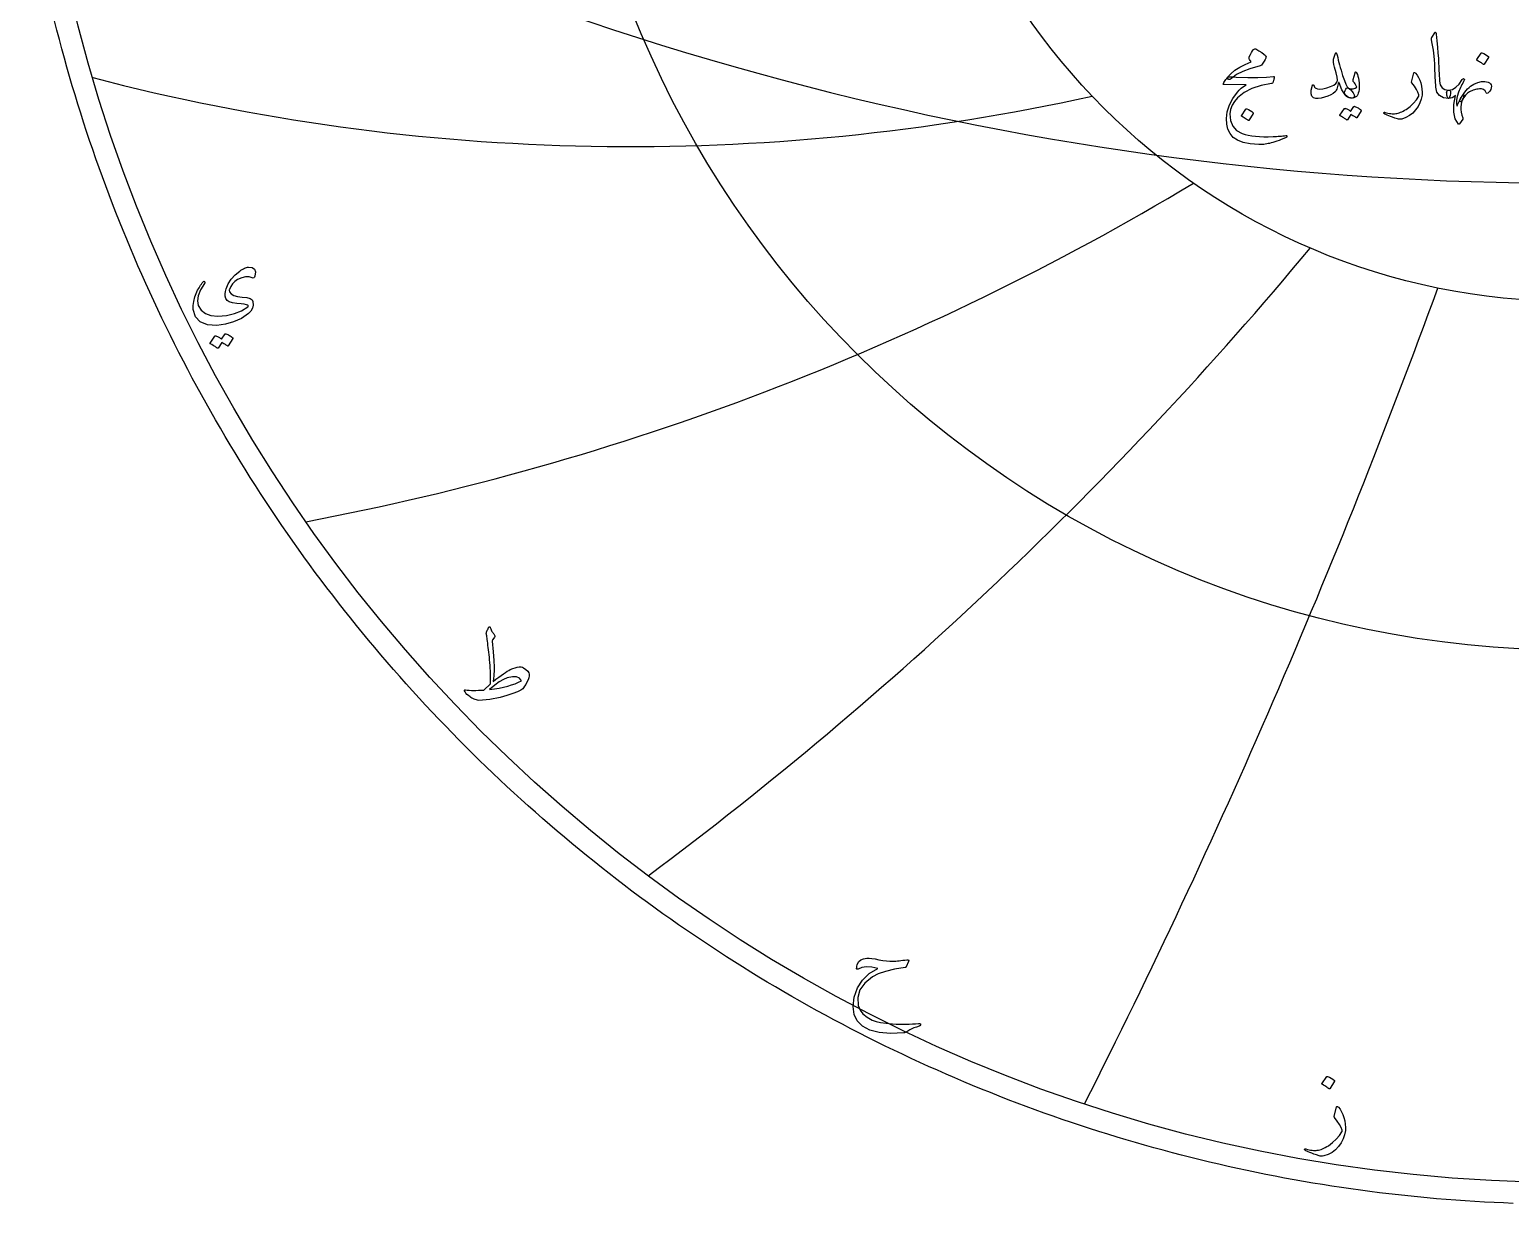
# Model space of a CAD drawing. Header units: millimetres. Extents: x -62 to 62, y -62 to 63.
# Drawn here: x -60.8 to -2.4, y -61.6 to -15.3 of the extents above; entities that cross this region are included whole.
import ezdxf

# ---------------------------------------------------------------- set-up
doc = ezdxf.new("R2010")
doc.units = ezdxf.units.MM
for name, color, linetype in [('CUT_OUTER', 1, 'Continuous'), ('ENGRAVE', 7, 'Continuous'), ('ENGRAVE_FINE', 8, 'Continuous'), ('TEXT', 5, 'Continuous')]:
    doc.layers.add(name, color=color, linetype=linetype)

msp = doc.modelspace()

# ---------------------------------------------------------------- linework, layer by layer
at = {"layer": 'CUT_OUTER'}
msp.add_lwpolyline([(-2.2678, -61.5708), (-2.6455, -61.5557), (-3.0232, -61.5383), (-3.4007, -61.5186), (-3.7781, -61.4966), (-4.1554, -61.4722), (-4.5325, -61.4456), (-4.9094, -61.4166), (-5.2862, -61.3853), (-5.6627, -61.3517), (-6.0391, -61.3158), (-6.4152, -61.2776), (-6.7911, -61.2371), (-7.1667, -61.1943), (-7.542, -61.1491), (-7.9171, -61.1017), (-8.2919, -61.052), (-8.6663, -61), (-9.0404, -60.9456), (-9.4142, -60.889), (-9.7876, -60.8301), (-10.1607, -60.7689), (-10.5334, -60.7054), (-10.9057, -60.6396), (-11.2775, -60.5716), (-11.649, -60.5012), (-12.02, -60.4286), (-12.3906, -60.3537), (-12.7606, -60.2766), (-13.1303, -60.1971), (-13.4994, -60.1154), (-13.868, -60.0315), (-14.2361, -59.9453), (-14.6036, -59.8568), (-14.9706, -59.7661), (-15.3371, -59.6731), (-15.7029, -59.5778), (-16.0682, -59.4804), (-16.4328, -59.3807), (-16.7969, -59.2787), (-17.1603, -59.1745), (-17.5231, -59.0681), (-17.8852, -58.9595), (-18.2466, -58.8486), (-18.6073, -58.7356), (-18.9674, -58.6203), (-19.3267, -58.5028), (-19.6853, -58.3831), (-20.0432, -58.2612), (-20.4003, -58.1372), (-20.7566, -58.0109), (-21.1122, -57.8824), (-21.4669, -57.7518), (-21.8209, -57.619), (-22.174, -57.484), (-22.5263, -57.3469), (-22.8778, -57.2076), (-23.2284, -57.0661), (-23.5781, -56.9225), (-23.9269, -56.7768), (-24.2748, -56.6289), (-24.6218, -56.4789), (-24.9679, -56.3267), (-25.3131, -56.1725), (-25.6573, -56.0161), (-26.0005, -55.8576), (-26.3427, -55.697), (-26.684, -55.5344), (-27.0242, -55.3696), (-27.3635, -55.2027), (-27.7017, -55.0338), (-28.0388, -54.8628), (-28.3749, -54.6897), (-28.71, -54.5146), (-29.0439, -54.3374), (-29.3768, -54.1581), (-29.7085, -53.9769), (-30.0392, -53.7936), (-30.3687, -53.6082), (-30.6971, -53.4209), (-31.0243, -53.2315), (-31.3503, -53.0402), (-31.6752, -52.8468), (-31.9988, -52.6515), (-32.3213, -52.4541), (-32.6425, -52.2548), (-32.9625, -52.0535), (-33.2813, -51.8503), (-33.5988, -51.6451), (-33.9151, -51.438), (-34.2301, -51.2289), (-34.5438, -51.0179), (-34.8562, -50.805), (-35.1672, -50.5902), (-35.477, -50.3734), (-35.7854, -50.1548), (-36.0925, -49.9343), (-36.3982, -49.7119), (-36.7025, -49.4876), (-37.0055, -49.2615), (-37.307, -49.0335), (-37.6072, -48.8037), (-37.906, -48.572), (-38.2033, -48.3385), (-38.4992, -48.1032), (-38.7936, -47.866), (-39.0866, -47.6271), (-39.3781, -47.3864), (-39.6681, -47.1439), (-39.9566, -46.8996), (-40.2436, -46.6535), (-40.5291, -46.4057), (-40.8131, -46.1562), (-41.0955, -45.9049), (-41.3764, -45.6519), (-41.6558, -45.3971), (-41.9335, -45.1407), (-42.2097, -44.8825), (-42.4843, -44.6227), (-42.7573, -44.3612), (-43.0287, -44.098), (-43.2985, -43.8331), (-43.5666, -43.5666), (-43.8331, -43.2985), (-44.098, -43.0287), (-44.3612, -42.7573), (-44.6227, -42.4843), (-44.8825, -42.2097), (-45.1407, -41.9335), (-45.3971, -41.6558), (-45.6519, -41.3764), (-45.9049, -41.0955), (-46.1562, -40.8131), (-46.4057, -40.5291), (-46.6535, -40.2436), (-46.8996, -39.9566), (-47.1439, -39.6681), (-47.3864, -39.3781), (-47.6271, -39.0866), (-47.866, -38.7936), (-48.1032, -38.4992), (-48.3385, -38.2033), (-48.572, -37.906), (-48.8037, -37.6072), (-49.0335, -37.307), (-49.2615, -37.0055), (-49.4876, -36.7025), (-49.7119, -36.3982), (-49.9343, -36.0925), (-50.1548, -35.7854), (-50.3734, -35.477), (-50.5902, -35.1672), (-50.805, -34.8562), (-51.0179, -34.5438), (-51.2289, -34.2301), (-51.438, -33.9151), (-51.6451, -33.5988), (-51.8503, -33.2813), (-52.0535, -32.9625), (-52.2548, -32.6425), (-52.4541, -32.3213), (-52.6515, -31.9988), (-52.8468, -31.6752), (-53.0402, -31.3503), (-53.2315, -31.0243), (-53.4209, -30.6971), (-53.6082, -30.3687), (-53.7936, -30.0392), (-53.9769, -29.7085), (-54.1581, -29.3768), (-54.3374, -29.0439), (-54.5146, -28.71), (-54.6897, -28.3749), (-54.8628, -28.0388), (-55.0338, -27.7017), (-55.2027, -27.3635), (-55.3696, -27.0242), (-55.5344, -26.684), (-55.697, -26.3427), (-55.8576, -26.0005), (-56.0161, -25.6573), (-56.1725, -25.3131), (-56.3267, -24.9679), (-56.4789, -24.6218), (-56.6289, -24.2748), (-56.7768, -23.9269), (-56.9225, -23.5781), (-57.0661, -23.2284), (-57.2076, -22.8778), (-57.3469, -22.5263), (-57.484, -22.174), (-57.619, -21.8209), (-57.7518, -21.4669), (-57.8824, -21.1122), (-58.0109, -20.7566), (-58.1372, -20.4003), (-58.2612, -20.0432), (-58.3831, -19.6853), (-58.5028, -19.3267), (-58.6203, -18.9674), (-58.7356, -18.6073), (-58.8486, -18.2466), (-58.9595, -17.8852), (-59.0681, -17.5231), (-59.1745, -17.1603), (-59.2787, -16.7969), (-59.3807, -16.4328), (-59.4804, -16.0682), (-59.5778, -15.7029), (-59.6731, -15.3371), (-59.7661, -14.9706)], dxfattribs=at)
at = {"layer": 'ENGRAVE'}
for radius in [60.75, 39.7663, 26.0306]:
    msp.add_circle((0, 0), radius, dxfattribs=at)
for centre, radius, start, end in [((-37.0581, 64.1865), 84.1105, 255.398387, 282.49), ((-69.5924, 69.5924), 106.1488, 280.713133, 301.031842), ((-127.4772, 73.599), 152.4749, 306.693749, 320.239556), ((-283.8681, 76.0622), 296.5602, 333.200288, 339.973191)]:
    msp.add_arc(centre, radius, start, end, dxfattribs=at)
at = {"layer": 'ENGRAVE_FINE'}
msp.add_arc((0, 99.2717), 120.6389, 239.880424, 300.119576, dxfattribs=at)
at = {"layer": 'TEXT'}
for points in [[(-5.3586, -15.4382), (-5.3516, -15.4275), (-5.3451, -15.4203), (-5.339, -15.4167), (-5.3334, -15.4167), (-5.3249, -15.4214), (-5.3173, -15.4356), (-5.3105, -15.4591), (-5.3047, -15.4921), (-5.275, -15.7605), (-5.2508, -16.0086), (-5.2319, -16.2365), (-5.2185, -16.4442), (-5.2098, -16.6218), (-5.2018, -16.781), (-5.1945, -16.9218), (-5.1879, -17.0442), (-5.1822, -17.1482), (-5.1776, -17.2337), (-5.1741, -17.3009), (-5.1718, -17.3496), (-5.1399, -17.4955), (-5.0694, -17.6029), (-4.9602, -17.6716), (-4.8125, -17.7017), (-4.7714, -17.7125), (-4.7451, -17.7376), (-4.7337, -17.7771), (-4.737, -17.831), (-4.7539, -17.9159), (-4.7721, -17.9765), (-4.7916, -18.0129), (-4.8125, -18.025), (-5.0204, -17.9976), (-5.1735, -17.9154), (-5.2719, -17.7785), (-5.3155, -17.5867), (-5.3223, -17.495), (-5.3285, -17.403), (-5.334, -17.3109), (-5.3388, -17.2185), (-5.3432, -17.1258), (-5.3473, -17.033), (-5.3513, -16.9399), (-5.355, -16.8466), (-5.3617, -16.6686), (-5.3711, -16.5084), (-5.3833, -16.366), (-5.3981, -16.2412), (-5.4156, -16.1214), (-5.4358, -15.9938), (-5.4587, -15.8583), (-5.4843, -15.7149), (-5.4877, -15.6891), (-5.487, -15.6655), (-5.4823, -15.6442), (-5.4735, -15.6251)], [(-12.3393, -16.7712), (-12.6532, -16.8531), (-12.9303, -16.9589), (-13.1705, -17.0884), (-13.374, -17.2418), (-13.4052, -17.2654), (-13.4342, -17.2786), (-13.4609, -17.2815), (-13.4854, -17.2741), (-13.5139, -17.2402), (-13.5096, -17.1924), (-13.4726, -17.1307), (-13.4027, -17.055), (-13.2377, -16.918), (-13.0479, -16.7945), (-12.8335, -16.6845), (-12.5944, -16.5879), (-12.6626, -16.4873), (-12.6754, -16.4622), (-12.6815, -16.437), (-12.6808, -16.4119), (-12.6734, -16.3867), (-12.6251, -16.2908), (-12.5809, -16.2116), (-12.5407, -16.1489), (-12.5045, -16.1029), (-12.4814, -16.0811), (-12.4587, -16.0697), (-12.4365, -16.0685), (-12.4147, -16.0778), (-12.2883, -16.1492), (-12.1821, -16.2161), (-12.0961, -16.2785), (-12.0303, -16.3364), (-12.0175, -16.3551), (-12.0114, -16.3786), (-12.0121, -16.4072), (-12.0195, -16.4406), (-12.0426, -16.4929), (-12.0797, -16.5565), (-12.1307, -16.6313), (-12.1956, -16.7173), (-12.2126, -16.7301), (-12.2423, -16.7433), (-12.2845, -16.757), (-12.3393, -16.7712)], [(-9.2064, -16.3221), (-9.1857, -16.4163), (-9.1633, -16.512), (-9.139, -16.6094), (-9.113, -16.7083), (-9.0851, -16.8092), (-9.0555, -16.9126), (-9.0241, -17.0185), (-8.9908, -17.1268), (-8.9237, -17.3217), (-8.8624, -17.4681), (-8.8069, -17.566), (-8.7573, -17.6154), (-8.714, -17.6449), (-8.6702, -17.6864), (-8.6259, -17.7401), (-8.5813, -17.8059), (-8.539, -17.8874), (-8.5274, -17.9487), (-8.5462, -17.9898), (-8.5956, -18.0107), (-8.7553, -17.9945), (-8.8965, -17.8885), (-9.0194, -17.6927), (-9.1238, -17.4071), (-9.126, -17.4024), (-9.1292, -17.399), (-9.1332, -17.397), (-9.1381, -17.3963), (-9.1417, -17.397), (-9.1453, -17.399), (-9.1489, -17.4024), (-9.1525, -17.4071), (-9.1626, -17.4533), (-9.175, -17.5023), (-9.1896, -17.5539), (-9.2064, -17.6083), (-9.2248, -17.6597), (-9.2441, -17.7026), (-9.2643, -17.7369), (-9.2854, -17.7628), (-9.3613, -17.829), (-9.4561, -17.8876), (-9.5697, -17.9386), (-9.7022, -17.9819), (-9.8369, -18.014), (-9.9537, -18.0277), (-10.0525, -18.023), (-10.1333, -17.9999), (-10.2025, -17.9419), (-10.2339, -17.84), (-10.2276, -17.694), (-10.1836, -17.5041), (-10.1794, -17.4978), (-10.1737, -17.4933), (-10.1668, -17.4906), (-10.1585, -17.4897), (-10.1486, -17.4908), (-10.1405, -17.4942), (-10.1342, -17.4998), (-10.1297, -17.5077), (-10.1127, -17.5474), (-10.0938, -17.5804), (-10.0732, -17.6067), (-10.0507, -17.6262), (-9.9806, -17.6523), (-9.8854, -17.6586), (-9.7651, -17.6451), (-9.6196, -17.6119), (-9.4644, -17.562), (-9.3438, -17.5059), (-9.2578, -17.4434), (-9.2064, -17.3747), (-9.1979, -17.3051), (-9.2118, -17.1861), (-9.2482, -17.0177), (-9.307, -16.7999), (-9.3353, -16.6852), (-9.3519, -16.5924), (-9.3568, -16.5217), (-9.3501, -16.473), (-9.2818, -16.2789), (-9.2744, -16.2585), (-9.2666, -16.2439), (-9.2583, -16.2352), (-9.2495, -16.2322), (-9.2387, -16.2379), (-9.228, -16.2547), (-9.2172, -16.2828), (-9.2064, -16.3221)], [(-3.5299, -16.2358), (-3.5254, -16.2313), (-3.5191, -16.2287), (-3.511, -16.2278), (-3.5011, -16.2287), (-3.4313, -16.2569), (-3.3655, -16.2915), (-3.3038, -16.3324), (-3.246, -16.3795), (-3.2404, -16.3867), (-3.238, -16.3939), (-3.2386, -16.4011), (-3.2424, -16.4083), (-3.4113, -16.6813), (-3.4176, -16.6878), (-3.4257, -16.6894), (-3.4356, -16.6861), (-3.4472, -16.6777), (-3.4573, -16.6706), (-3.4733, -16.6598), (-3.4951, -16.6454), (-3.5227, -16.6274), (-3.5566, -16.6059), (-3.5972, -16.5807), (-3.6446, -16.552), (-3.6987, -16.5197), (-3.7059, -16.5143), (-3.7095, -16.5089), (-3.7095, -16.5035), (-3.7059, -16.4981)], [(-13.1872, -17.1879), (-12.7262, -17.2041), (-12.3276, -17.2059), (-11.9914, -17.1933), (-11.7177, -17.1664), (-11.7093, -17.1653), (-11.702, -17.1659), (-11.6958, -17.168), (-11.6908, -17.1717), (-11.6871, -17.1768), (-11.6849, -17.183), (-11.6844, -17.1903), (-11.6854, -17.1987), (-11.6925, -17.2315), (-11.6993, -17.2616), (-11.7059, -17.289), (-11.7123, -17.3137), (-11.7185, -17.3357), (-11.7245, -17.355), (-11.7302, -17.3716), (-11.7357, -17.3855), (-11.7474, -17.4077), (-11.7608, -17.4241), (-11.7761, -17.4347), (-11.7932, -17.4394), (-12.2081, -17.5146), (-12.5692, -17.6325), (-12.8764, -17.7931), (-13.1297, -17.9963), (-13.2577, -18.1425), (-13.3506, -18.2972), (-13.4086, -18.4604), (-13.4315, -18.6322), (-13.4095, -18.9019), (-13.3219, -19.1217), (-13.1687, -19.2917), (-12.95, -19.4118), (-12.8366, -19.4482), (-12.712, -19.4783), (-12.5762, -19.5021), (-12.4291, -19.5196), (-12.271, -19.5311), (-12.1022, -19.5367), (-11.9225, -19.5364), (-11.7321, -19.5304), (-11.6644, -19.5266), (-11.5978, -19.5223), (-11.5324, -19.5176), (-11.468, -19.5124), (-11.4053, -19.5068), (-11.3445, -19.5007), (-11.2858, -19.4942), (-11.2291, -19.4873), (-11.2118, -19.4864), (-11.1995, -19.4909), (-11.1921, -19.5007), (-11.1896, -19.516), (-11.1909, -19.5337), (-11.195, -19.5474), (-11.2017, -19.5571), (-11.2112, -19.5627), (-11.3126, -19.6056), (-11.4088, -19.6444), (-11.4995, -19.6793), (-11.5848, -19.71), (-11.6645, -19.737), (-11.7384, -19.7603), (-11.8064, -19.7801), (-11.8686, -19.7962), (-11.9271, -19.8081), (-11.984, -19.8187), (-12.0394, -19.8279), (-12.0932, -19.8358), (-12.1456, -19.8418), (-12.1969, -19.8456), (-12.2471, -19.8472), (-12.2962, -19.8465), (-12.6312, -19.8205), (-12.9105, -19.7639), (-13.1342, -19.6768), (-13.3021, -19.5591), (-13.4254, -19.412), (-13.5114, -19.2403), (-13.5601, -19.0438), (-13.5716, -18.8226), (-13.5363, -18.5482), (-13.4521, -18.2819), (-13.319, -18.0237), (-13.1369, -17.7735), (-13.0657, -17.6979), (-12.9851, -17.6253), (-12.895, -17.5559), (-12.7956, -17.4897), (-13.665, -17.4825), (-13.6859, -17.4735), (-13.6946, -17.4574), (-13.6913, -17.434), (-13.6758, -17.4035), (-13.6466, -17.359), (-13.6201, -17.319), (-13.5963, -17.2836), (-13.5752, -17.2526), (-13.5568, -17.2263), (-13.541, -17.205), (-13.528, -17.1886), (-13.5177, -17.1771), (-13.4943, -17.1751), (-13.4315, -17.1762), (-13.3291, -17.1805), (-13.1872, -17.1879)], [(-8.4807, -17.4825), (-8.5018, -17.4473), (-8.522, -17.4169), (-8.5413, -17.3916), (-8.5597, -17.3711), (-8.573, -17.3536), (-8.5804, -17.3334), (-8.5819, -17.3105), (-8.5777, -17.2849), (-8.5022, -17.0119), (-8.4917, -16.9881), (-8.478, -16.9813), (-8.4611, -16.9917), (-8.4411, -17.0191), (-8.4111, -17.0772), (-8.3855, -17.1475), (-8.3644, -17.2299), (-8.3477, -17.3244), (-8.3381, -17.4152), (-8.3343, -17.5041), (-8.3363, -17.5912), (-8.3441, -17.6765), (-8.3569, -17.7509), (-8.3738, -17.8157), (-8.3947, -17.8712), (-8.4196, -17.9172), (-8.4504, -17.9514), (-8.4923, -17.9783), (-8.5456, -17.9981), (-8.61, -18.0107), (-8.676, -18.0131), (-8.7375, -18.0026), (-8.7946, -17.979), (-8.8471, -17.9424), (-8.8878, -17.8959), (-8.9091, -17.8427), (-8.9111, -17.7827), (-8.8938, -17.716), (-8.8662, -17.6615), (-8.8337, -17.6271), (-8.7962, -17.613), (-8.7537, -17.619), (-8.6558, -17.6426), (-8.5705, -17.6451), (-8.4977, -17.6265), (-8.4376, -17.5867), (-8.4362, -17.5762), (-8.4429, -17.5553), (-8.4578, -17.5241), (-8.4807, -17.4825)], [(-6.1849, -17.0226), (-6.1829, -17.0161), (-6.1804, -17.011), (-6.1775, -17.0072), (-6.1741, -17.0047), (-6.164, -17.0038), (-6.1517, -17.0083), (-6.1371, -17.0182), (-6.1202, -17.0334), (-6.0547, -17.1113), (-5.9981, -17.2014), (-5.9505, -17.3036), (-5.9119, -17.4178), (-5.8818, -17.5409), (-5.8634, -17.6622), (-5.8566, -17.7816), (-5.8616, -17.8993), (-5.8934, -18.0542), (-5.946, -18.2029), (-6.0192, -18.3452), (-6.1131, -18.4813), (-6.2253, -18.6046), (-6.3538, -18.7049), (-6.4984, -18.7824), (-6.6591, -18.837), (-6.7023, -18.8462), (-6.7454, -18.8487), (-6.7885, -18.8444), (-6.8316, -18.8334), (-6.931, -18.7987), (-7.0207, -18.7665), (-7.1007, -18.7367), (-7.1711, -18.7094), (-7.2316, -18.6846), (-7.282, -18.6623), (-7.3223, -18.6424), (-7.3525, -18.625), (-7.3588, -18.6196), (-7.3633, -18.6142), (-7.366, -18.6088), (-7.3669, -18.6035), (-7.3662, -18.5965), (-7.3642, -18.59), (-7.3609, -18.5839), (-7.3561, -18.5783), (-7.3501, -18.574), (-7.3427, -18.572), (-7.3339, -18.5722), (-7.3238, -18.5747), (-7.2623, -18.5912), (-7.2034, -18.6048), (-7.1473, -18.6155), (-7.0939, -18.6232), (-7.0427, -18.628), (-6.9933, -18.6299), (-6.9457, -18.6289), (-6.8999, -18.625), (-6.8542, -18.6177), (-6.8069, -18.6066), (-6.7581, -18.5917), (-6.7076, -18.5729), (-6.6557, -18.5501), (-6.6021, -18.5231), (-6.547, -18.4917), (-6.4903, -18.4562), (-6.3311, -18.3416), (-6.1948, -18.2172), (-6.0814, -18.083), (-5.9909, -17.9388), (-5.9851, -17.9271), (-5.9819, -17.9136), (-5.9815, -17.8984), (-5.9837, -17.8813), (-6.0214, -17.7805), (-6.0807, -17.6684), (-6.1616, -17.5452), (-6.2639, -17.4107), (-6.2684, -17.4021), (-6.2711, -17.3945), (-6.272, -17.3878), (-6.2711, -17.3819)], [(-4.2376, -17.9963), (-4.2772, -18.0812), (-4.3059, -18.1705), (-4.3239, -18.2644), (-4.3311, -18.3627), (-4.3279, -18.4651), (-4.3149, -18.5711), (-4.292, -18.6807), (-4.2592, -18.7939), (-4.2552, -18.8089), (-4.2538, -18.8217), (-4.2552, -18.8323), (-4.2592, -18.8406), (-4.3885, -19.0238), (-4.4004, -19.0371), (-4.411, -19.0445), (-4.4202, -19.046), (-4.4281, -19.0418), (-4.5511, -18.8309), (-4.6113, -18.572), (-4.6086, -18.2651), (-4.543, -17.9101), (-4.6057, -17.9604), (-4.6715, -17.9963), (-4.7404, -18.0178), (-4.8125, -18.025), (-4.828, -18.0203), (-4.8421, -18.0062), (-4.8549, -17.9826), (-4.8664, -17.9496), (-4.8729, -17.9297), (-4.878, -17.9096), (-4.8819, -17.8893), (-4.8843, -17.8687), (-4.8861, -17.8482), (-4.8879, -17.8279), (-4.8897, -17.8078), (-4.8915, -17.7879), (-4.8893, -17.7515), (-4.8754, -17.725), (-4.8498, -17.7084), (-4.8125, -17.7017), (-4.6658, -17.6689), (-4.5278, -17.5885), (-4.3982, -17.4605), (-4.2772, -17.2849), (-4.2608, -17.2627), (-4.2439, -17.2499), (-4.2266, -17.2465), (-4.2089, -17.2526), (-4.1959, -17.264), (-4.1891, -17.2768), (-4.1887, -17.291), (-4.1945, -17.3065), (-4.2263, -17.3626), (-4.257, -17.4196), (-4.2865, -17.4776), (-4.3149, -17.5364), (-4.3422, -17.5961), (-4.3683, -17.6568), (-4.3934, -17.7183), (-4.4173, -17.7807), (-4.4703, -17.9507), (-4.4999, -18.0978), (-4.5062, -18.2219), (-4.4891, -18.3232), (-4.4876, -18.3264), (-4.4864, -18.3286), (-4.4858, -18.33), (-4.4855, -18.3304), (-4.4853, -18.33), (-4.4846, -18.3286), (-4.4835, -18.3264), (-4.4819, -18.3232), (-4.4601, -18.2717), (-4.4375, -18.2213), (-4.4142, -18.172), (-4.3903, -18.1238), (-4.3655, -18.0766), (-4.3396, -18.03), (-4.3125, -17.984), (-4.2843, -17.9388), (-4.2639, -17.9074), (-4.2457, -17.8885), (-4.2298, -17.8822), (-4.2161, -17.8885), (-4.2093, -17.902), (-4.2107, -17.9244), (-4.2201, -17.9559), (-4.2376, -17.9963)], [(-3.3323, -17.8023), (-3.3787, -17.7295), (-3.4392, -17.6801), (-3.5135, -17.6541), (-3.6017, -17.6514), (-3.6518, -17.6578), (-3.7014, -17.6662), (-3.7506, -17.6766), (-3.7993, -17.6891), (-3.8476, -17.704), (-3.8954, -17.7219), (-3.9428, -17.7427), (-3.9897, -17.7663), (-4.0701, -17.8202), (-4.146, -17.8957), (-4.2174, -17.9927), (-4.2843, -18.1112), (-4.3034, -18.138), (-4.3212, -18.1535), (-4.3376, -18.1577), (-4.3526, -18.1508), (-4.3652, -18.1368), (-4.3706, -18.1202), (-4.3688, -18.1009), (-4.3598, -18.0789), (-4.3461, -18.0499), (-4.3337, -18.0241), (-4.3227, -18.0014), (-4.3131, -17.9819), (-4.3046, -17.9653), (-4.2969, -17.9514), (-4.2902, -17.9401), (-4.2843, -17.9316), (-4.2316, -17.8521), (-4.1775, -17.7789), (-4.122, -17.712), (-4.0652, -17.6514), (-4.007, -17.5968), (-3.9475, -17.5481), (-3.8867, -17.5052), (-3.8245, -17.4681), (-3.6648, -17.3956), (-3.5164, -17.3577), (-3.3792, -17.3543), (-3.2532, -17.3855), (-3.1996, -17.4127), (-3.1607, -17.4475), (-3.1367, -17.4899), (-3.1275, -17.54), (-3.1329, -17.6083), (-3.1526, -17.6729), (-3.1868, -17.734), (-3.2353, -17.7915), (-3.2669, -17.8164), (-3.2936, -17.8265), (-3.3154, -17.8218), (-3.3323, -17.8023)], [(-12.8027, -18.4454), (-12.7982, -18.4409), (-12.792, -18.4382), (-12.7839, -18.4373), (-12.774, -18.4382), (-12.7042, -18.4665), (-12.6384, -18.5011), (-12.5766, -18.5419), (-12.5189, -18.5891), (-12.5133, -18.5963), (-12.5108, -18.6035), (-12.5115, -18.6106), (-12.5153, -18.6178), (-12.6842, -18.8909), (-12.6905, -18.8974), (-12.6985, -18.899), (-12.7084, -18.8956), (-12.7201, -18.8873), (-12.7302, -18.8801), (-12.7462, -18.8693), (-12.7679, -18.8549), (-12.7956, -18.837), (-12.8295, -18.8154), (-12.8701, -18.7903), (-12.9175, -18.7615), (-12.9716, -18.7292), (-12.9788, -18.7238), (-12.9824, -18.7184), (-12.9824, -18.713), (-12.9788, -18.7076)], [(-8.5453, -18.3448), (-8.5408, -18.3403), (-8.5346, -18.3376), (-8.5265, -18.3367), (-8.5166, -18.3376), (-8.4812, -18.3508), (-8.447, -18.3654), (-8.4139, -18.3814), (-8.3819, -18.3987), (-8.3508, -18.4175), (-8.3203, -18.4382), (-8.2906, -18.4606), (-8.2615, -18.4849), (-8.2559, -18.4923), (-8.2534, -18.5002), (-8.2541, -18.5085), (-8.2579, -18.5172), (-8.4304, -18.7903), (-8.4351, -18.7939), (-8.442, -18.7939), (-8.4513, -18.7903), (-8.4627, -18.7831), (-8.4706, -18.7765), (-8.4834, -18.7674), (-8.5011, -18.7558), (-8.5238, -18.7418), (-8.5516, -18.725), (-8.5849, -18.7054), (-8.6235, -18.6828), (-8.6675, -18.6573), (-8.804, -18.8693), (-8.8103, -18.8758), (-8.8184, -18.8774), (-8.8283, -18.874), (-8.8399, -18.8657), (-8.85, -18.8585), (-8.866, -18.8478), (-8.8878, -18.8334), (-8.9154, -18.8154), (-8.9493, -18.7939), (-8.9899, -18.7687), (-9.0373, -18.74), (-9.0914, -18.7076), (-9.097, -18.7023), (-9.0995, -18.6969), (-9.0988, -18.6915), (-9.095, -18.6861), (-8.919, -18.4238), (-8.9145, -18.4193), (-8.9082, -18.4166), (-8.9001, -18.4157), (-8.8902, -18.4166), (-8.8602, -18.4264), (-8.831, -18.4377), (-8.8027, -18.4506), (-8.7753, -18.4651), (-8.7488, -18.481), (-8.7232, -18.4979), (-8.6985, -18.516), (-8.6747, -18.5352)], [(-51.9723, -25.0947), (-52.0964, -25.0533), (-52.2348, -25.0516), (-52.3876, -25.0897), (-52.5548, -25.1676), (-52.6609, -25.2418), (-52.7493, -25.3304), (-52.82, -25.4334), (-52.8729, -25.5508), (-52.8782, -25.5743), (-52.8786, -25.5987), (-52.8743, -25.6241), (-52.8652, -25.6504), (-52.8044, -25.7323), (-52.7024, -25.7941), (-52.5591, -25.8358), (-52.3747, -25.8574), (-52.1927, -25.8768), (-52.0605, -25.912), (-51.9781, -25.963), (-51.9455, -26.0298), (-51.9419, -26.1697), (-51.9694, -26.2942), (-52.0281, -26.4035), (-52.1179, -26.4974), (-52.4032, -26.6921), (-52.7072, -26.8355), (-53.0298, -26.9278), (-53.3711, -26.9687), (-53.7438, -26.9429), (-54.0226, -26.8308), (-54.2075, -26.6324), (-54.2985, -26.3479), (-54.3038, -26.1917), (-54.2813, -26.0222), (-54.231, -25.8392), (-54.1529, -25.6428), (-54.1257, -25.5881), (-54.0978, -25.5355), (-54.0692, -25.4847), (-54.0398, -25.4358), (-54.0095, -25.3886), (-53.978, -25.3429), (-53.9453, -25.2986), (-53.9114, -25.2557), (-53.8932, -25.238), (-53.877, -25.2308), (-53.8626, -25.2341), (-53.8501, -25.248), (-53.8432, -25.2653), (-53.8415, -25.2825), (-53.8451, -25.2998), (-53.854, -25.317), (-54.0116, -25.5709), (-54.105, -25.7999), (-54.1342, -26.0039), (-54.0992, -26.1831), (-53.9867, -26.3718), (-53.8214, -26.505), (-53.6034, -26.5826), (-53.3328, -26.6047), (-52.986, -26.5771), (-52.6736, -26.506), (-52.3958, -26.3912), (-52.1524, -26.2329), (-52.1378, -26.2195), (-52.1323, -26.2061), (-52.1359, -26.1927), (-52.1486, -26.1793), (-52.2001, -26.1544), (-52.2894, -26.1333), (-52.4166, -26.116), (-52.5816, -26.1026), (-52.7496, -26.082), (-52.8777, -26.0432), (-52.9661, -25.9862), (-53.0147, -25.911), (-53.0372, -25.8226), (-53.0434, -25.7299), (-53.0334, -25.6329), (-53.007, -25.5316), (-52.9215, -25.3326), (-52.803, -25.1494), (-52.6513, -24.9819), (-52.4667, -24.8303), (-52.4176, -24.7944), (-52.3699, -24.7633), (-52.3237, -24.7369), (-52.2789, -24.7154), (-52.2358, -24.6983), (-52.1946, -24.6857), (-52.1553, -24.6773), (-52.1179, -24.6732), (-51.9718, -24.6868), (-51.8823, -24.7508), (-51.8492, -24.865), (-51.8727, -25.0296), (-51.8904, -25.0739), (-51.9129, -25.0995), (-51.9402, -25.1065), (-51.9723, -25.0947)], [(-53.0454, -27.306), (-53.0406, -27.3012), (-53.0339, -27.2983), (-53.0252, -27.2973), (-53.0147, -27.2983), (-52.977, -27.3124), (-52.9404, -27.328), (-52.9051, -27.345), (-52.871, -27.3634), (-52.8378, -27.3836), (-52.8054, -27.4056), (-52.7736, -27.4295), (-52.7426, -27.4554), (-52.7366, -27.4633), (-52.734, -27.4717), (-52.7347, -27.4806), (-52.7388, -27.4899), (-52.9227, -27.7812), (-52.9278, -27.785), (-52.9352, -27.785), (-52.945, -27.7812), (-52.9572, -27.7735), (-52.9656, -27.7664), (-52.9792, -27.7567), (-52.9982, -27.7444), (-53.0224, -27.7294), (-53.0521, -27.7116), (-53.0875, -27.6906), (-53.1287, -27.6665), (-53.1756, -27.6394), (-53.3213, -27.8655), (-53.328, -27.8724), (-53.3366, -27.8741), (-53.3471, -27.8705), (-53.3596, -27.8616), (-53.3704, -27.854), (-53.3874, -27.8425), (-53.4106, -27.8271), (-53.4401, -27.808), (-53.4762, -27.785), (-53.5196, -27.7582), (-53.5701, -27.7275), (-53.6279, -27.693), (-53.6338, -27.6873), (-53.6365, -27.6815), (-53.6358, -27.6758), (-53.6317, -27.67), (-53.4439, -27.3903), (-53.4391, -27.3855), (-53.4324, -27.3826), (-53.4238, -27.3816), (-53.4132, -27.3826), (-53.3812, -27.393), (-53.35, -27.4051), (-53.3198, -27.4189), (-53.2906, -27.4343), (-53.2624, -27.4512), (-53.235, -27.4693), (-53.2087, -27.4886), (-53.1833, -27.5091)], [(-42.7414, -39.0648), (-42.7232, -39.0231), (-42.7069, -38.9863), (-42.6925, -38.9542), (-42.6801, -38.9269), (-42.6698, -38.9046), (-42.6619, -38.8876), (-42.6564, -38.8758), (-42.6533, -38.8694), (-42.6468, -38.861), (-42.6389, -38.855), (-42.6295, -38.8514), (-42.6188, -38.8502), (-42.6099, -38.8517), (-42.6025, -38.856), (-42.5965, -38.8632), (-42.5919, -38.8732), (-42.5718, -38.9221), (-42.5536, -38.9652), (-42.5373, -39.0025), (-42.523, -39.0342), (-42.5147, -39.0481), (-42.5052, -39.0629), (-42.4946, -39.0787), (-42.4827, -39.0955), (-42.4694, -39.1132), (-42.4545, -39.1319), (-42.4378, -39.1515), (-42.4195, -39.1721), (-42.408, -39.193), (-42.4042, -39.2133), (-42.408, -39.2332), (-42.4195, -39.2526), (-42.4923, -39.3484), (-42.5021, -39.364), (-42.5086, -39.38), (-42.5117, -39.3966), (-42.5115, -39.4136), (-42.4741, -39.8353), (-42.4502, -40.1771), (-42.4396, -40.4389), (-42.4425, -40.6207), (-42.4464, -40.6886), (-42.4506, -40.7505), (-42.4551, -40.8065), (-42.4597, -40.8564), (-42.4646, -40.9006), (-42.4698, -40.9393), (-42.4752, -40.9724), (-42.4808, -41.0001), (-42.3662, -40.9125), (-42.26, -40.8334), (-42.1621, -40.763), (-42.0727, -40.7012), (-41.9918, -40.6478), (-41.9199, -40.6025), (-41.8568, -40.5654), (-41.8025, -40.5364), (-41.706, -40.4933), (-41.6157, -40.4598), (-41.5316, -40.4358), (-41.4538, -40.4214), (-41.4126, -40.4202), (-41.3695, -40.4281), (-41.3244, -40.4452), (-41.2775, -40.4713), (-41.1845, -40.5371), (-41.1165, -40.6006), (-41.0734, -40.6617), (-41.0552, -40.7204), (-41.0564, -40.7857), (-41.0715, -40.8593), (-41.1005, -40.941), (-41.1434, -41.0308), (-41.1913, -41.1192), (-41.2353, -41.1927), (-41.2756, -41.2514), (-41.312, -41.2952), (-41.3867, -41.3505), (-41.5151, -41.413), (-41.6971, -41.4827), (-41.9328, -41.5596), (-42.0642, -41.5977), (-42.1977, -41.6315), (-42.3334, -41.6609), (-42.4712, -41.6861), (-42.6107, -41.7072), (-42.7515, -41.7244), (-42.8934, -41.7378), (-43.0365, -41.7474), (-43.0888, -41.7369), (-43.1385, -41.7244), (-43.1856, -41.71), (-43.23, -41.6938), (-43.2723, -41.6755), (-43.3129, -41.6554), (-43.3518, -41.6334), (-43.3891, -41.6094), (-43.4544, -41.5615), (-43.5088, -41.5136), (-43.5522, -41.4657), (-43.5845, -41.4178), (-43.6022, -41.3781), (-43.6056, -41.3508), (-43.5946, -41.3359), (-43.5692, -41.3335), (-43.4974, -41.342), (-43.4202, -41.3484), (-43.3374, -41.3526), (-43.2492, -41.3546), (-43.1554, -41.3545), (-43.0561, -41.3522), (-42.9513, -41.3478), (-42.841, -41.3412), (-42.5881, -41.0921), (-42.5834, -40.992), (-42.5809, -40.8909), (-42.5806, -40.7889), (-42.5824, -40.6859), (-42.5861, -40.5817), (-42.5915, -40.4761), (-42.5985, -40.369), (-42.6073, -40.2605), (-42.6171, -40.1531), (-42.6274, -40.0492), (-42.6382, -39.949), (-42.6494, -39.8524), (-42.6607, -39.7591), (-42.6715, -39.6689), (-42.6818, -39.5818), (-42.6916, -39.4979), (-42.7008, -39.4201), (-42.7093, -39.3518), (-42.7171, -39.2927), (-42.7242, -39.243), (-42.7305, -39.2024), (-42.7361, -39.1707), (-42.741, -39.1478), (-42.7452, -39.1338), (-42.7479, -39.118), (-42.7481, -39.1012), (-42.746, -39.0835), (-42.7414, -39.0648)], [(-41.9213, -40.8583), (-42.0696, -40.9199), (-42.2346, -41.0164), (-42.4164, -41.1479), (-42.6149, -41.3144), (-42.4225, -41.2905), (-42.2399, -41.2612), (-42.067, -41.2263), (-41.9041, -41.186), (-41.7511, -41.1406), (-41.6085, -41.0907), (-41.4762, -41.0362), (-41.3541, -40.9771), (-41.437, -40.8748), (-41.5592, -40.821), (-41.7206, -40.8154), (-41.9213, -40.8583)], [(-26.1016, -52.037), (-26.1936, -52.244), (-26.202, -52.2576), (-26.2118, -52.2679), (-26.2231, -52.2749), (-26.2358, -52.2785), (-26.6609, -52.3455), (-27.0166, -52.4279), (-27.3028, -52.5257), (-27.5196, -52.6387), (-27.8235, -52.8866), (-28.0187, -53.1589), (-28.1052, -53.4557), (-28.0829, -53.7769), (-28.0154, -53.9508), (-27.9009, -54.1046), (-27.7394, -54.2382), (-27.5311, -54.3517), (-27.3847, -54.4025), (-27.2024, -54.4437), (-26.9842, -54.4753), (-26.7301, -54.4974), (-26.595, -54.5038), (-26.4619, -54.5079), (-26.3306, -54.5096), (-26.2013, -54.5089), (-26.0743, -54.506), (-25.9503, -54.5012), (-25.8291, -54.4945), (-25.7107, -54.4859), (-25.683, -54.4839), (-25.6609, -54.4859), (-25.6446, -54.4916), (-25.6341, -54.5012), (-25.6283, -54.5129), (-25.6264, -54.5251), (-25.6283, -54.5378), (-25.6341, -54.551), (-25.6383, -54.5581), (-25.6432, -54.5639), (-25.6488, -54.5686), (-25.6552, -54.5721), (-25.662, -54.5751), (-25.6691, -54.5783), (-25.6764, -54.5818), (-25.6839, -54.5855), (-25.7943, -54.6207), (-25.8918, -54.6574), (-25.9764, -54.6954), (-26.048, -54.735), (-26.0938, -54.7635), (-26.1356, -54.7877), (-26.1734, -54.8075), (-26.207, -54.8231), (-26.2361, -54.8351), (-26.2602, -54.8442), (-26.2792, -54.8504), (-26.2932, -54.8538), (-26.8173, -54.8732), (-27.2628, -54.8356), (-27.6297, -54.7409), (-27.9181, -54.5893), (-28.1265, -54.3814), (-28.2496, -54.1218), (-28.2874, -53.8104), (-28.24, -53.4473), (-28.1145, -53.0816), (-27.9181, -52.77), (-27.6508, -52.5125), (-27.3126, -52.3091), (-27.5521, -52.2634), (-27.761, -52.2526), (-27.9392, -52.2768), (-28.0867, -52.336), (-28.0997, -52.3408), (-28.1116, -52.3436), (-28.1227, -52.3446), (-28.1327, -52.3436), (-28.1411, -52.3405), (-28.1471, -52.335), (-28.1507, -52.3271), (-28.1519, -52.3168), (-28.1466, -52.2691), (-28.1385, -52.222), (-28.1275, -52.1753), (-28.1136, -52.129), (-28.0647, -52.0392), (-27.9871, -51.9729), (-27.8808, -51.93), (-27.7457, -51.9106), (-27.6602, -51.9113), (-27.5531, -51.9211), (-27.4245, -51.94), (-27.2743, -51.9681), (-27.1193, -51.9961), (-26.9763, -52.015), (-26.8453, -52.0248), (-26.7263, -52.0256), (-26.669, -52.023), (-26.6084, -52.0193), (-26.5445, -52.0144), (-26.4772, -52.0083), (-26.4065, -52.0008), (-26.3325, -51.9915), (-26.2552, -51.9806), (-26.1744, -51.9681), (-26.1282, -51.9666), (-26.1007, -51.9776), (-26.0918, -52.0011), (-26.1016, -52.037)], [(-9.6198, -56.5766), (-9.615, -56.5718), (-9.6083, -56.5689), (-9.5997, -56.568), (-9.5891, -56.5689), (-9.5147, -56.5991), (-9.4445, -56.636), (-9.3786, -56.6796), (-9.3171, -56.7299), (-9.3111, -56.7375), (-9.3084, -56.7452), (-9.3092, -56.7529), (-9.3132, -56.7605), (-9.4933, -57.0518), (-9.5, -57.0587), (-9.5087, -57.0604), (-9.5192, -57.0568), (-9.5317, -57.0479), (-9.5424, -57.0403), (-9.5594, -57.0288), (-9.5827, -57.0135), (-9.6121, -56.9943), (-9.6483, -56.9713), (-9.6917, -56.9445), (-9.7422, -56.9138), (-9.7999, -56.8793), (-9.8076, -56.8736), (-9.8114, -56.8678), (-9.8114, -56.8621), (-9.8076, -56.8563)], [(-9.2289, -57.7684), (-9.2268, -57.7615), (-9.2241, -57.756), (-9.221, -57.7519), (-9.2174, -57.7492), (-9.2066, -57.7483), (-9.1935, -57.7531), (-9.1779, -57.7636), (-9.1599, -57.7799), (-9.09, -57.863), (-9.0296, -57.9591), (-8.9789, -58.068), (-8.9377, -58.19), (-8.9056, -58.3212), (-8.8859, -58.4506), (-8.8787, -58.578), (-8.884, -58.7035), (-8.918, -58.8687), (-8.9741, -59.0273), (-9.0521, -59.1792), (-9.1523, -59.3243), (-9.272, -59.4558), (-9.409, -59.5629), (-9.5633, -59.6455), (-9.7348, -59.7037), (-9.7808, -59.7135), (-9.8267, -59.7162), (-9.8727, -59.7116), (-9.9187, -59.6999), (-10.0247, -59.6629), (-10.1204, -59.6285), (-10.2058, -59.5968), (-10.2809, -59.5677), (-10.3454, -59.5412), (-10.3992, -59.5174), (-10.4422, -59.4962), (-10.4744, -59.4776), (-10.4811, -59.4718), (-10.4859, -59.4661), (-10.4888, -59.4604), (-10.4897, -59.4546), (-10.489, -59.4472), (-10.4869, -59.4402), (-10.4833, -59.4338), (-10.4782, -59.4278), (-10.4718, -59.4232), (-10.4639, -59.4211), (-10.4545, -59.4213), (-10.4437, -59.4239), (-10.3781, -59.4416), (-10.3154, -59.456), (-10.2555, -59.4674), (-10.1985, -59.4757), (-10.1439, -59.4808), (-10.0912, -59.4829), (-10.0404, -59.4818), (-9.9915, -59.4776), (-9.9428, -59.4698), (-9.8924, -59.458), (-9.8403, -59.442), (-9.7865, -59.422), (-9.7311, -59.3977), (-9.6739, -59.3689), (-9.6151, -59.3354), (-9.5547, -59.2975), (-9.3848, -59.1753), (-9.2395, -59.0426), (-9.1185, -58.8994), (-9.022, -58.7456), (-9.0157, -58.7332), (-9.0124, -58.7188), (-9.0119, -58.7025), (-9.0143, -58.6843), (-9.0545, -58.5768), (-9.1178, -58.4573), (-9.204, -58.3258), (-9.3132, -58.1823), (-9.318, -58.1732), (-9.3209, -58.165), (-9.3218, -58.1579), (-9.3209, -58.1516)]]:
    msp.add_lwpolyline(points, close=True, dxfattribs=at)

doc.saveas('drawing.dxf')
